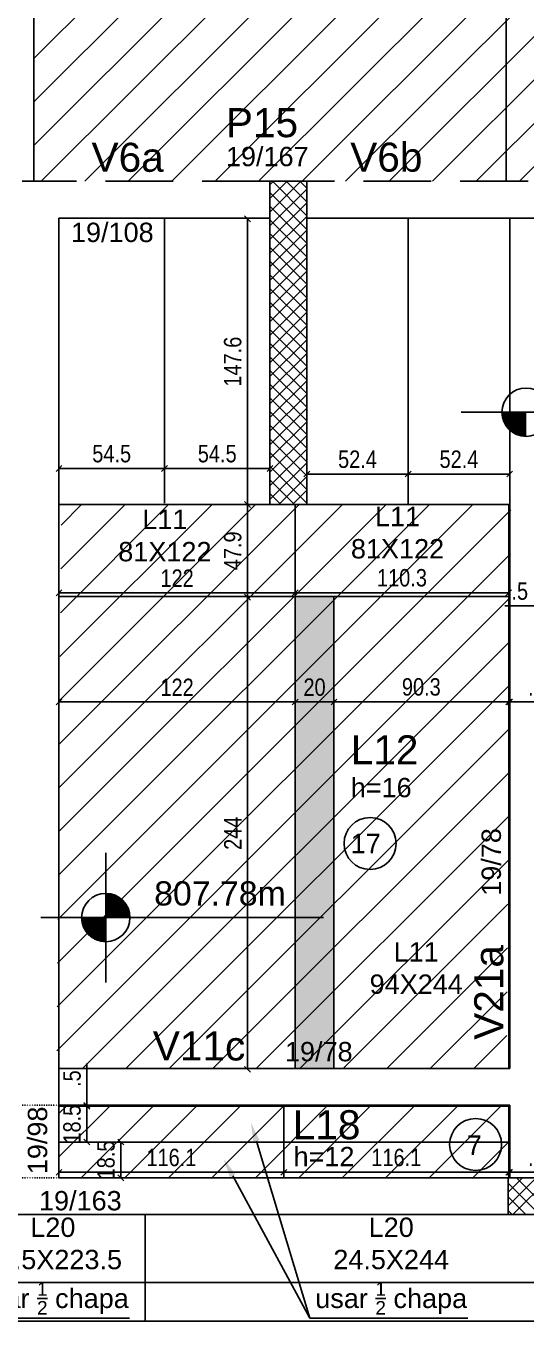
# Model space of a CAD drawing. Extents: x 2487 to 8815, y 325 to 3946.
# Drawn here: x 3493 to 3751, y 1935 to 2604 of the extents above; entities that cross this region are included whole.
import ezdxf
from ezdxf import colors
from ezdxf.entities.mleader import LeaderData, LeaderLine
from ezdxf.math import Vec2, Vec3

# ---------------------------------------------------------------- set-up
doc = ezdxf.new("R2010")
doc.units = 0
doc.linetypes.add('ESTILO_TQS_0001', pattern=[1, 0.7, -0.3])
doc.linetypes.add('ESTILO_TQS_0002', pattern=[0.4, 0.1, -0.3])
for name, color, linetype in [('1', 1, 'Continuous'), ('3', 3, 'Continuous'), ('4', 4, 'Continuous'), ('6', 6, 'Continuous'), ('AUX00', 7, 'Continuous'), ('COTA', 241, 'Continuous'), ('Painéis', 200, 'Continuous'), ('Pilares', 5, 'Continuous')]:
    doc.layers.add(name, color=color, linetype=linetype)
doc.layers.add('Hachura', color=251, linetype='Continuous', lineweight=9)
doc.layers.add('REAPROVEITAMENTO', color=251, linetype='Continuous', lineweight=9)
doc.styles.add('COTA TECNICA-50', font='techl___.ttf', dxfattribs={"height": 9})
doc.styles.get("Standard").update_dxf_attribs({"font": 'arial.ttf'})
doc.dimstyles.new('COTA PAINEL-50', dxfattribs={"dimtxt": 9, "dimasz": 3, "dimexe": 3, "dimexo": 3, "dimgap": 3, "dimtad": 1, "dimdec": 1, "dimzin": 12, "dimdsep": 46, "dimtxsty": 'COTA TECNICA-50', "dimblk1": 'OBLIQUE', "dimblk2": 'OBLIQUE', "dimsah": 1, "dimcen": 0.9, "dimclrd": 4, "dimclre": 4, "dimclrt": 240, "dimadec": 1, "dimazin": 3, "dimtfac": 1, "dimtdec": 1, "dimtmove": 0, "dimatfit": 3, "dimfxl": 1, "dimtolj": 1, "dimtzin": 12, "dimarcsym": 0})

# ---------------------------------------------------------------- blocks, each defined once
blk = doc.blocks.new('_Oblique')
at = {"color": 0, "linetype": 'ByBlock', "lineweight": -2}
blk.add_line((-0.5, -0.5), (0.5, 0.5), dxfattribs=at)
blk = doc.blocks.new('*D4')
at = {"layer": 'COTA', "color": 4, "lineweight": -2, "transparency": 16777216}
for p, q in [((3761.91, 2304.59), (3740.32, 2304.59)), ((3762.41, 2304.59), (3761.91, 2304.59)), ((3762.41, 2304.59), (3765.41, 2304.59))]:
    blk.add_line(p, q, dxfattribs=at)
at = {"layer": 'Defpoints', "color": 0, "transparency": 16777216}
for p in [(3761.91, 2304.59), (3761.91, 2304.59), (3762.41, 2304.59)]:
    blk.add_point(p, dxfattribs=at)
at = {"layer": 'COTA', "color": 4, "lineweight": -2, "transparency": 16777216, "xscale": 3, "yscale": 3, "zscale": 3}
blk.add_blockref('_Oblique', (3761.91, 2304.59), dxfattribs=at)
at = {"layer": 'COTA', "color": 4, "lineweight": -2, "transparency": 16777216, "xscale": 3, "yscale": 3, "zscale": 3, "rotation": 180}
blk.add_blockref('_Oblique', (3762.41, 2304.59), dxfattribs=at)
at = {"layer": 'COTA', "color": 240, "transparency": 16777216, "insert": (3748.11, 2312.19), "char_height": 9, "attachment_point": 5, "style": 'COTA TECNICA-50'}
blk.add_mtext('\\A1;.5', dxfattribs=at)
blk = doc.blocks.new('*D25')
at = {"layer": 'COTA', "color": 4, "lineweight": -2, "transparency": 16777216}
blk.add_line((3607.47, 2065.09), (3607.47, 2309.09), dxfattribs=at)
at = {"layer": 'Defpoints', "color": 0, "transparency": 16777216}
for p in [(3607.47, 2309.09), (3607.47, 2309.09), (3607.47, 2065.09)]:
    blk.add_point(p, dxfattribs=at)
at = {"layer": 'COTA', "color": 4, "lineweight": -2, "transparency": 16777216, "xscale": 3, "yscale": 3, "zscale": 3}
for p, rotation in [((3607.47, 2309.09), 90), ((3607.47, 2065.09), 270)]:
    blk.add_blockref('_Oblique', p, dxfattribs=dict(at, rotation=rotation))
at = {"layer": 'COTA', "color": 240, "transparency": 16777216, "insert": (3599.91, 2187.09), "char_height": 9, "attachment_point": 5, "rotation": 90, "style": 'COTA TECNICA-50'}
blk.add_mtext('\\A1;244', dxfattribs=at)
blk = doc.blocks.new('*D26')
at = {"layer": 'COTA', "color": 4, "lineweight": -2, "transparency": 16777216}
blk.add_line((3607.47, 2309.09), (3607.47, 2357), dxfattribs=at)
at = {"layer": 'Defpoints', "color": 0, "transparency": 16777216}
for p in [(3607.47, 2357), (3607.47, 2357), (3607.47, 2309.09)]:
    blk.add_point(p, dxfattribs=at)
at = {"layer": 'COTA', "color": 4, "lineweight": -2, "transparency": 16777216, "xscale": 3, "yscale": 3, "zscale": 3}
for p, rotation in [((3607.47, 2357), 90), ((3607.47, 2309.09), 270)]:
    blk.add_blockref('_Oblique', p, dxfattribs=dict(at, rotation=rotation))
at = {"layer": 'COTA', "color": 240, "transparency": 16777216, "insert": (3599.88, 2333.04), "char_height": 9, "attachment_point": 5, "rotation": 90, "style": 'COTA TECNICA-50'}
blk.add_mtext('\\A1;47.9', dxfattribs=at)
blk = doc.blocks.new('*D28')
at = {"layer": 'COTA', "color": 4, "lineweight": -2, "transparency": 16777216}
blk.add_line((3607.47, 2357), (3607.47, 2504.59), dxfattribs=at)
at = {"layer": 'Defpoints', "color": 0, "transparency": 16777216}
for p in [(3607.47, 2504.59), (3607.47, 2504.59), (3607.47, 2357)]:
    blk.add_point(p, dxfattribs=at)
at = {"layer": 'COTA', "color": 4, "lineweight": -2, "transparency": 16777216, "xscale": 3, "yscale": 3, "zscale": 3}
for p, rotation in [((3607.47, 2504.59), 90), ((3607.47, 2357), 270)]:
    blk.add_blockref('_Oblique', p, dxfattribs=dict(at, rotation=rotation))
at = {"layer": 'COTA', "color": 240, "transparency": 16777216, "insert": (3599.88, 2430.79), "char_height": 9, "attachment_point": 5, "rotation": 90, "style": 'COTA TECNICA-50'}
blk.add_mtext('\\A1;147.6', dxfattribs=at)
blk = doc.blocks.new('*D29')
at = {"layer": 'COTA', "color": 4, "lineweight": -2, "transparency": 16777216}
blk.add_line((3510.13, 2254.95), (3632.13, 2254.95), dxfattribs=at)
at = {"layer": 'Defpoints', "color": 0, "transparency": 16777216}
for p in [(3510.13, 2254.95), (3632.13, 2254.95), (3632.13, 2254.95)]:
    blk.add_point(p, dxfattribs=at)
at = {"layer": 'COTA', "color": 4, "lineweight": -2, "transparency": 16777216, "xscale": 3, "yscale": 3, "zscale": 3, "rotation": 180}
blk.add_blockref('_Oblique', (3510.13, 2254.95), dxfattribs=at)
at = {"layer": 'COTA', "color": 4, "lineweight": -2, "transparency": 16777216, "xscale": 3, "yscale": 3, "zscale": 3}
blk.add_blockref('_Oblique', (3632.13, 2254.95), dxfattribs=at)
at = {"layer": 'COTA', "color": 240, "transparency": 16777216, "insert": (3571.13, 2262.5), "char_height": 9, "attachment_point": 5, "style": 'COTA TECNICA-50'}
blk.add_mtext('\\A1;122', dxfattribs=at)
blk = doc.blocks.new('*D30')
at = {"layer": 'COTA', "color": 4, "lineweight": -2, "transparency": 16777216}
blk.add_line((3632.13, 2254.95), (3652.13, 2254.95), dxfattribs=at)
at = {"layer": 'Defpoints', "color": 0, "transparency": 16777216}
for p in [(3632.13, 2254.95), (3652.13, 2254.95), (3652.13, 2254.95)]:
    blk.add_point(p, dxfattribs=at)
at = {"layer": 'COTA', "color": 4, "lineweight": -2, "transparency": 16777216, "xscale": 3, "yscale": 3, "zscale": 3, "rotation": 180}
blk.add_blockref('_Oblique', (3632.13, 2254.95), dxfattribs=at)
at = {"layer": 'COTA', "color": 4, "lineweight": -2, "transparency": 16777216, "xscale": 3, "yscale": 3, "zscale": 3}
blk.add_blockref('_Oblique', (3652.13, 2254.95), dxfattribs=at)
at = {"layer": 'COTA', "color": 240, "transparency": 16777216, "insert": (3642.13, 2262.54), "char_height": 9, "attachment_point": 5, "style": 'COTA TECNICA-50'}
blk.add_mtext('\\A1;20', dxfattribs=at)
blk = doc.blocks.new('*D31')
at = {"layer": 'COTA', "color": 4, "lineweight": -2, "transparency": 16777216}
blk.add_line((3652.13, 2254.95), (3742.41, 2254.95), dxfattribs=at)
at = {"layer": 'Defpoints', "color": 0, "transparency": 16777216}
for p in [(3652.13, 2254.95), (3742.41, 2254.95), (3742.41, 2254.95)]:
    blk.add_point(p, dxfattribs=at)
at = {"layer": 'COTA', "color": 4, "lineweight": -2, "transparency": 16777216, "xscale": 3, "yscale": 3, "zscale": 3, "rotation": 180}
blk.add_blockref('_Oblique', (3652.13, 2254.95), dxfattribs=at)
at = {"layer": 'COTA', "color": 4, "lineweight": -2, "transparency": 16777216, "xscale": 3, "yscale": 3, "zscale": 3}
blk.add_blockref('_Oblique', (3742.41, 2254.95), dxfattribs=at)
at = {"layer": 'COTA', "color": 240, "transparency": 16777216, "insert": (3697.27, 2262.67), "char_height": 9, "attachment_point": 5, "style": 'COTA TECNICA-50'}
blk.add_mtext('\\A1;90.3', dxfattribs=at)
blk = doc.blocks.new('*D32')
at = {"layer": 'COTA', "color": 4, "lineweight": -2, "transparency": 16777216}
for p, q in [((3742.41, 2254.95), (3739.41, 2254.95)), ((3742.41, 2254.95), (3742.91, 2254.95)), ((3742.91, 2254.95), (3764.5, 2254.95))]:
    blk.add_line(p, q, dxfattribs=at)
at = {"layer": 'Defpoints', "color": 0, "transparency": 16777216}
for p in [(3742.41, 2254.95), (3742.91, 2254.95), (3742.91, 2254.95)]:
    blk.add_point(p, dxfattribs=at)
at = {"layer": 'COTA', "color": 4, "lineweight": -2, "transparency": 16777216, "xscale": 3, "yscale": 3, "zscale": 3}
blk.add_blockref('_Oblique', (3742.41, 2254.95), dxfattribs=at)
at = {"layer": 'COTA', "color": 4, "lineweight": -2, "transparency": 16777216, "xscale": 3, "yscale": 3, "zscale": 3, "rotation": 180}
blk.add_blockref('_Oblique', (3742.91, 2254.95), dxfattribs=at)
at = {"layer": 'COTA', "color": 240, "transparency": 16777216, "insert": (3756.7, 2262.55), "char_height": 9, "attachment_point": 5, "style": 'COTA TECNICA-50'}
blk.add_mtext('\\A1;.5', dxfattribs=at)
blk = doc.blocks.new('*D211')
at = {"layer": 'COTA', "color": 4, "lineweight": -2, "transparency": 16777216}
blk.add_line((3510.13, 2375.61), (3564.62, 2375.61), dxfattribs=at)
at = {"layer": 'Defpoints', "color": 0, "transparency": 16777216}
for p in [(3510.13, 2375.61), (3564.62, 2375.61), (3564.62, 2375.61)]:
    blk.add_point(p, dxfattribs=at)
at = {"layer": 'COTA', "color": 4, "lineweight": -2, "transparency": 16777216, "xscale": 3, "yscale": 3, "zscale": 3, "rotation": 180}
blk.add_blockref('_Oblique', (3510.13, 2375.61), dxfattribs=at)
at = {"layer": 'COTA', "color": 4, "lineweight": -2, "transparency": 16777216, "xscale": 3, "yscale": 3, "zscale": 3}
blk.add_blockref('_Oblique', (3564.62, 2375.61), dxfattribs=at)
at = {"layer": 'COTA', "color": 240, "transparency": 16777216, "insert": (3537.37, 2383.2), "char_height": 9, "attachment_point": 5, "style": 'COTA TECNICA-50'}
blk.add_mtext('\\A1;54.5', dxfattribs=at)
blk = doc.blocks.new('*D212')
at = {"layer": 'COTA', "color": 4, "lineweight": -2, "transparency": 16777216}
blk.add_line((3564.62, 2375.61), (3619.12, 2375.61), dxfattribs=at)
at = {"layer": 'Defpoints', "color": 0, "transparency": 16777216}
for p in [(3564.62, 2375.61), (3619.12, 2375.61), (3619.12, 2375.61)]:
    blk.add_point(p, dxfattribs=at)
at = {"layer": 'COTA', "color": 4, "lineweight": -2, "transparency": 16777216, "xscale": 3, "yscale": 3, "zscale": 3, "rotation": 180}
blk.add_blockref('_Oblique', (3564.62, 2375.61), dxfattribs=at)
at = {"layer": 'COTA', "color": 4, "lineweight": -2, "transparency": 16777216, "xscale": 3, "yscale": 3, "zscale": 3}
blk.add_blockref('_Oblique', (3619.12, 2375.61), dxfattribs=at)
at = {"layer": 'COTA', "color": 240, "transparency": 16777216, "insert": (3591.87, 2383.2), "char_height": 9, "attachment_point": 5, "style": 'COTA TECNICA-50'}
blk.add_mtext('\\A1;54.5', dxfattribs=at)
blk = doc.blocks.new('*D213')
at = {"layer": 'COTA', "color": 4, "lineweight": -2, "transparency": 16777216}
blk.add_line((3638.12, 2372.73), (3690.51, 2372.73), dxfattribs=at)
at = {"layer": 'Defpoints', "color": 0, "transparency": 16777216}
for p in [(3638.12, 2372.73), (3690.51, 2372.73), (3690.51, 2372.73)]:
    blk.add_point(p, dxfattribs=at)
at = {"layer": 'COTA', "color": 4, "lineweight": -2, "transparency": 16777216, "xscale": 3, "yscale": 3, "zscale": 3, "rotation": 180}
blk.add_blockref('_Oblique', (3638.12, 2372.73), dxfattribs=at)
at = {"layer": 'COTA', "color": 4, "lineweight": -2, "transparency": 16777216, "xscale": 3, "yscale": 3, "zscale": 3}
blk.add_blockref('_Oblique', (3690.51, 2372.73), dxfattribs=at)
at = {"layer": 'COTA', "color": 240, "transparency": 16777216, "insert": (3664.31, 2380.33), "char_height": 9, "attachment_point": 5, "style": 'COTA TECNICA-50'}
blk.add_mtext('\\A1;52.4', dxfattribs=at)
blk = doc.blocks.new('*D214')
at = {"layer": 'COTA', "color": 4, "lineweight": -2, "transparency": 16777216}
blk.add_line((3690.51, 2372.73), (3742.91, 2372.73), dxfattribs=at)
at = {"layer": 'Defpoints', "color": 0, "transparency": 16777216}
for p in [(3690.51, 2372.73), (3742.91, 2372.73), (3742.91, 2372.73)]:
    blk.add_point(p, dxfattribs=at)
at = {"layer": 'COTA', "color": 4, "lineweight": -2, "transparency": 16777216, "xscale": 3, "yscale": 3, "zscale": 3, "rotation": 180}
blk.add_blockref('_Oblique', (3690.51, 2372.73), dxfattribs=at)
at = {"layer": 'COTA', "color": 4, "lineweight": -2, "transparency": 16777216, "xscale": 3, "yscale": 3, "zscale": 3}
blk.add_blockref('_Oblique', (3742.91, 2372.73), dxfattribs=at)
at = {"layer": 'COTA', "color": 240, "transparency": 16777216, "insert": (3716.71, 2380.33), "char_height": 9, "attachment_point": 5, "style": 'COTA TECNICA-50'}
blk.add_mtext('\\A1;52.4', dxfattribs=at)
blk = doc.blocks.new('*D33')
at = {"layer": 'COTA', "color": 4, "lineweight": -2, "transparency": 16777216}
blk.add_line((3510.13, 2311.36), (3632.13, 2311.36), dxfattribs=at)
at = {"layer": 'Defpoints', "color": 0, "transparency": 16777216}
for p in [(3510.13, 2311.36), (3632.13, 2311.36), (3632.13, 2311.36)]:
    blk.add_point(p, dxfattribs=at)
at = {"layer": 'COTA', "color": 4, "lineweight": -2, "transparency": 16777216, "xscale": 3, "yscale": 3, "zscale": 3, "rotation": 180}
blk.add_blockref('_Oblique', (3510.13, 2311.36), dxfattribs=at)
at = {"layer": 'COTA', "color": 4, "lineweight": -2, "transparency": 16777216, "xscale": 3, "yscale": 3, "zscale": 3}
blk.add_blockref('_Oblique', (3632.13, 2311.36), dxfattribs=at)
at = {"layer": 'COTA', "color": 240, "transparency": 16777216, "insert": (3571.13, 2318.91), "char_height": 9, "attachment_point": 5, "style": 'COTA TECNICA-50'}
blk.add_mtext('\\A1;122', dxfattribs=at)
blk = doc.blocks.new('*D34')
at = {"layer": 'COTA', "color": 4, "lineweight": -2, "transparency": 16777216}
blk.add_line((3632.13, 2311.36), (3742.41, 2311.36), dxfattribs=at)
at = {"layer": 'Defpoints', "color": 0, "transparency": 16777216}
for p in [(3632.13, 2311.36), (3742.41, 2311.36), (3742.41, 2311.36)]:
    blk.add_point(p, dxfattribs=at)
at = {"layer": 'COTA', "color": 4, "lineweight": -2, "transparency": 16777216, "xscale": 3, "yscale": 3, "zscale": 3, "rotation": 180}
blk.add_blockref('_Oblique', (3632.13, 2311.36), dxfattribs=at)
at = {"layer": 'COTA', "color": 4, "lineweight": -2, "transparency": 16777216, "xscale": 3, "yscale": 3, "zscale": 3}
blk.add_blockref('_Oblique', (3742.41, 2311.36), dxfattribs=at)
at = {"layer": 'COTA', "color": 240, "transparency": 16777216, "insert": (3687.27, 2319.06), "char_height": 9, "attachment_point": 5, "style": 'COTA TECNICA-50'}
blk.add_mtext('\\A1;110.3', dxfattribs=at)
blk = doc.blocks.new('*D228')
at = {"layer": 'COTA', "color": 4, "lineweight": -2, "transparency": 16777216}
for p, q in [((3524.52, 2027.5), (3524.52, 2046)), ((3526.09, 2046), (3527.52, 2046)), ((3526.09, 2027.5), (3527.52, 2027.5))]:
    blk.add_line(p, q, dxfattribs=at)
at = {"layer": 'Defpoints', "color": 0, "transparency": 16777216}
for p in [(3523.09, 2046), (3524.52, 2046), (3523.09, 2027.5)]:
    blk.add_point(p, dxfattribs=at)
at = {"layer": 'COTA', "color": 4, "lineweight": -2, "transparency": 16777216, "xscale": 3, "yscale": 3, "zscale": 3}
for p, rotation in [((3524.52, 2046), 90), ((3524.52, 2027.5), 270)]:
    blk.add_blockref('_Oblique', p, dxfattribs=dict(at, rotation=rotation))
at = {"layer": 'COTA', "color": 240, "transparency": 16777216, "insert": (3516.9, 2036.75), "char_height": 9, "attachment_point": 5, "rotation": 90, "style": 'COTA TECNICA-50'}
blk.add_mtext('\\A1;18.5', dxfattribs=at)
blk = doc.blocks.new('*D229')
at = {"layer": 'COTA', "color": 4, "lineweight": -2, "transparency": 16777216}
for p, q in [((3524.52, 2046.5), (3524.52, 2068.09)), ((3524.52, 2046), (3524.52, 2046.5)), ((3524.52, 2046), (3524.52, 2043))]:
    blk.add_line(p, q, dxfattribs=at)
at = {"layer": 'Defpoints', "color": 0, "transparency": 16777216}
for p in [(3524.52, 2046.5), (3524.52, 2046.5), (3524.52, 2046)]:
    blk.add_point(p, dxfattribs=at)
at = {"layer": 'COTA', "color": 4, "lineweight": -2, "transparency": 16777216, "xscale": 3, "yscale": 3, "zscale": 3}
for p, rotation in [((3524.52, 2046.5), 270), ((3524.52, 2046), 90)]:
    blk.add_blockref('_Oblique', p, dxfattribs=dict(at, rotation=rotation))
at = {"layer": 'COTA', "color": 240, "transparency": 16777216, "insert": (3516.92, 2060.3), "char_height": 9, "attachment_point": 5, "rotation": 90, "style": 'COTA TECNICA-50'}
blk.add_mtext('\\A1;.5', dxfattribs=at)
blk = doc.blocks.new('*D39')
at = {"layer": 'COTA', "color": 4, "lineweight": -2, "transparency": 16777216}
for p, q in [((3540.19, 2027.5), (3545.06, 2027.5)), ((3542.06, 2009), (3542.06, 2027.5)), ((3540.19, 2009), (3545.06, 2009))]:
    blk.add_line(p, q, dxfattribs=at)
at = {"layer": 'Defpoints', "color": 0, "transparency": 16777216}
for p in [(3537.19, 2027.5), (3542.06, 2027.5), (3537.19, 2009)]:
    blk.add_point(p, dxfattribs=at)
at = {"layer": 'COTA', "color": 4, "lineweight": -2, "transparency": 16777216, "xscale": 3, "yscale": 3, "zscale": 3}
for p, rotation in [((3542.06, 2027.5), 90), ((3542.06, 2009), 270)]:
    blk.add_blockref('_Oblique', p, dxfattribs=dict(at, rotation=rotation))
at = {"layer": 'COTA', "color": 240, "transparency": 16777216, "insert": (3534.44, 2018.25), "char_height": 9, "attachment_point": 5, "rotation": 90, "style": 'COTA TECNICA-50'}
blk.add_mtext('\\A1;18.5', dxfattribs=at)
blk = doc.blocks.new('*D230')
at = {"layer": 'COTA', "color": 4, "lineweight": -2, "transparency": 16777216}
for p, q in [((3510.13, 2012), (3510.13, 2014.91)), ((3626.27, 2012), (3626.27, 2014.91)), ((3510.13, 2011.91), (3626.27, 2011.91))]:
    blk.add_line(p, q, dxfattribs=at)
at = {"layer": 'Defpoints', "color": 0, "transparency": 16777216}
for p in [(3510.13, 2009), (3626.27, 2011.91), (3626.27, 2009)]:
    blk.add_point(p, dxfattribs=at)
at = {"layer": 'COTA', "color": 4, "lineweight": -2, "transparency": 16777216, "xscale": 3, "yscale": 3, "zscale": 3, "rotation": 180}
blk.add_blockref('_Oblique', (3510.13, 2011.91), dxfattribs=at)
at = {"layer": 'COTA', "color": 4, "lineweight": -2, "transparency": 16777216, "xscale": 3, "yscale": 3, "zscale": 3}
blk.add_blockref('_Oblique', (3626.27, 2011.91), dxfattribs=at)
at = {"layer": 'COTA', "color": 240, "transparency": 16777216, "insert": (3568.2, 2019.5), "char_height": 9, "attachment_point": 5, "style": 'COTA TECNICA-50'}
blk.add_mtext('\\A1;116.1', dxfattribs=at)
blk = doc.blocks.new('*D40')
at = {"layer": 'COTA', "color": 4, "lineweight": -2, "transparency": 16777216}
for p, q in [((3626.27, 2012), (3626.27, 2014.91)), ((3742.41, 2012), (3742.41, 2014.91)), ((3626.27, 2011.91), (3742.41, 2011.91))]:
    blk.add_line(p, q, dxfattribs=at)
at = {"layer": 'Defpoints', "color": 0, "transparency": 16777216}
for p in [(3626.27, 2009), (3742.41, 2011.91), (3742.41, 2009)]:
    blk.add_point(p, dxfattribs=at)
at = {"layer": 'COTA', "color": 4, "lineweight": -2, "transparency": 16777216, "xscale": 3, "yscale": 3, "zscale": 3, "rotation": 180}
blk.add_blockref('_Oblique', (3626.27, 2011.91), dxfattribs=at)
at = {"layer": 'COTA', "color": 4, "lineweight": -2, "transparency": 16777216, "xscale": 3, "yscale": 3, "zscale": 3}
blk.add_blockref('_Oblique', (3742.41, 2011.91), dxfattribs=at)
at = {"layer": 'COTA', "color": 240, "transparency": 16777216, "insert": (3684.34, 2019.5), "char_height": 9, "attachment_point": 5, "style": 'COTA TECNICA-50'}
blk.add_mtext('\\A1;116.1', dxfattribs=at)
blk = doc.blocks.new('*D231')
at = {"layer": 'COTA', "color": 4, "lineweight": -2, "transparency": 16777216}
for p, q in [((3742.41, 2012), (3742.41, 2014.91)), ((3742.91, 2012), (3742.91, 2014.91)), ((3742.41, 2011.91), (3739.41, 2011.91)), ((3742.41, 2011.91), (3742.91, 2011.91)), ((3742.91, 2011.91), (3764.5, 2011.91))]:
    blk.add_line(p, q, dxfattribs=at)
at = {"layer": 'Defpoints', "color": 0, "transparency": 16777216}
for p in [(3742.41, 2009), (3742.91, 2011.91), (3742.91, 2009)]:
    blk.add_point(p, dxfattribs=at)
at = {"layer": 'COTA', "color": 4, "lineweight": -2, "transparency": 16777216, "xscale": 3, "yscale": 3, "zscale": 3}
blk.add_blockref('_Oblique', (3742.41, 2011.91), dxfattribs=at)
at = {"layer": 'COTA', "color": 4, "lineweight": -2, "transparency": 16777216, "xscale": 3, "yscale": 3, "zscale": 3, "rotation": 180}
blk.add_blockref('_Oblique', (3742.91, 2011.91), dxfattribs=at)
at = {"layer": 'COTA', "color": 240, "transparency": 16777216, "insert": (3756.7, 2019.51), "char_height": 9, "attachment_point": 5, "style": 'COTA TECNICA-50'}
blk.add_mtext('\\A1;.5', dxfattribs=at)

msp = doc.modelspace()

# ---------------------------------------------------------------- hatches: boundary and pattern name
at = {"layer": 'Hachura', "linetype": 'ByBlock'}
h = msp.add_hatch(color=256, dxfattribs=at)
h.dxf.hatch_style = 1
h.paths.add_polyline_path([(3632.13, 2065.5), (3652.13, 2065.5), (3652.13, 2309.5), (3632.13, 2309.5)])
at = {"layer": 'REAPROVEITAMENTO', "linetype": 'ByBlock'}
h = msp.add_hatch(dxfattribs=at)
h.set_pattern_fill('ANSI31', color=256, scale=5, style=2)
h.set_pattern_definition([(45, (-1879.509, -27.744), (-11.22532, 11.22532), [])])
h.paths.add_polyline_path([(4229.12, 2839.58), (3497.12, 2839.5), (3497.12, 2523.98), (4229.12, 2524.05)])
h = msp.add_hatch(dxfattribs=at)
h.set_pattern_fill('ANSI31', color=256, scale=5, style=2)
h.set_pattern_definition([(45, (-2131.791, -557.72), (-11.22532, 11.22532), [])])
h.paths.add_polyline_path([(3743.58, 2357), (3511.3, 2356.95), (3508.95, 2065.45), (3741.23, 2065.5)])
h = msp.add_hatch(dxfattribs=at)
h.set_pattern_fill('ANSI31', color=256, scale=5, style=2)
h.set_pattern_definition([(45, (-1176.424, -825.718), (-11.22532, 11.22532), [])])
h.paths.add_polyline_path([(3742.41, 2046.25), (3510.13, 2046.5), (3510.13, 2009), (3742.41, 2008.75)])

# ---------------------------------------------------------------- linework, layer by layer
at = {"layer": '1', "color": 8, "linetype": 'Continuous'}
for p, q in [((3619.12, 2508.01), (3635.11, 2524)), ((3619.12, 2515.08), (3628.04, 2524)), ((3619.12, 2522.15), (3620.97, 2524)), ((3619.12, 2524), (3619.12, 2524)), ((3619.12, 2524), (3619.12, 2524)), ((3620.35, 2524), (3638.12, 2506.23)), ((3627.42, 2524), (3638.12, 2513.3)), ((3634.49, 2524), (3638.12, 2520.37)), ((3638.12, 2524), (3638.12, 2524)), ((3638.12, 2524), (3638.12, 2524)), ((3619.12, 2500.94), (3638.12, 2519.94)), ((3619.12, 2518.16), (3638.12, 2499.16)), ((3619.12, 2493.87), (3638.12, 2512.87)), ((3619.12, 2511.09), (3638.12, 2492.09)), ((3619.12, 2486.79), (3638.12, 2505.79)), ((3619.12, 2504.02), (3638.12, 2485.02)), ((3619.12, 2479.72), (3638.12, 2498.72)), ((3619.12, 2496.95), (3638.12, 2477.95)), ((3619.12, 2472.65), (3638.12, 2491.65)), ((3619.12, 2489.88), (3638.12, 2470.88)), ((3619.12, 2465.58), (3638.12, 2484.58)), ((3619.12, 2482.81), (3638.12, 2463.81)), ((3619.12, 2458.51), (3638.12, 2477.51)), ((3619.12, 2475.73), (3638.12, 2456.73)), ((3619.12, 2451.44), (3638.12, 2470.44)), ((3619.12, 2468.66), (3638.12, 2449.66)), ((3619.12, 2444.37), (3638.12, 2463.37)), ((3619.12, 2461.59), (3638.12, 2442.59)), ((3619.12, 2437.3), (3638.12, 2456.3)), ((3619.12, 2454.52), (3638.12, 2435.52)), ((3619.12, 2430.23), (3638.12, 2449.23)), ((3619.12, 2447.45), (3638.12, 2428.45)), ((3619.12, 2423.15), (3638.12, 2442.15)), ((3619.12, 2440.38), (3638.12, 2421.38)), ((3628.62, 2440.5), (3628.62, 2440.5)), ((3619.12, 2416.08), (3638.12, 2435.08)), ((3619.12, 2433.31), (3638.12, 2414.31)), ((3619.12, 2409.01), (3638.12, 2428.01)), ((3619.12, 2426.24), (3638.12, 2407.24)), ((3619.12, 2401.94), (3638.12, 2420.94)), ((3619.12, 2419.17), (3638.12, 2400.17)), ((3619.12, 2394.87), (3638.12, 2413.87)), ((3619.12, 2412.1), (3638.12, 2393.1)), ((3619.12, 2387.8), (3638.12, 2406.8)), ((3619.12, 2405.02), (3638.12, 2386.02)), ((3619.12, 2380.73), (3638.12, 2399.73)), ((3619.12, 2397.95), (3638.12, 2378.95)), ((3619.12, 2373.66), (3638.12, 2392.66)), ((3619.12, 2390.88), (3638.12, 2371.88)), ((3619.12, 2366.59), (3638.12, 2385.59)), ((3619.12, 2383.81), (3638.12, 2364.81)), ((3619.12, 2359.51), (3638.12, 2378.51)), ((3619.12, 2376.74), (3638.12, 2357.74)), ((3619.12, 2369.67), (3631.78, 2357)), ((3623.67, 2357), (3638.12, 2371.44)), ((3630.74, 2357), (3638.12, 2364.37)), ((3619.12, 2362.6), (3624.71, 2357)), ((3637.82, 2357), (3638.12, 2357.3)), ((3742.12, 1994.61), (3756.51, 2009)), ((3742.12, 2001.68), (3749.44, 2009)), ((3742.12, 2008.75), (3742.37, 2009)), ((3744.58, 1990), (3763.58, 2009)), ((3746.44, 2009), (3765.44, 1990)), ((3742.12, 2006.25), (3758.37, 1990)), ((3742.12, 1999.18), (3751.29, 1990)), ((3742.12, 1992.11), (3744.22, 1990)), ((3742.12, 1990), (3742.12, 1990)), ((3742.12, 1990), (3742.12, 1990))]:
    msp.add_line(p, q, dxfattribs=at)
at = {"layer": '1', "linetype": 'Continuous'}
for p, q in [((3742.91, 2505), (3742.91, 2505)), ((3742.91, 2505), (3742.91, 2505)), ((3751.37, 2404.67), (3717.82, 2404.67)), ((3738.87, 2404.67), (3763.87, 2404.67)), ((3751.37, 2403.88), (3738.87, 2403.88)), ((3751.37, 2403.09), (3738.98, 2403.09)), ((3751.37, 2402.29), (3739.1, 2402.29)), ((3751.37, 2401.5), (3739.28, 2401.5)), ((3751.37, 2400.71), (3739.52, 2400.71)), ((3751.37, 2399.91), (3739.81, 2399.91)), ((3751.37, 2399.12), (3740.17, 2399.12)), ((3751.37, 2398.33), (3740.6, 2398.33)), ((3751.37, 2397.54), (3741.11, 2397.54)), ((3751.37, 2396.74), (3741.71, 2396.74)), ((3751.37, 2395.95), (3742.42, 2395.95)), ((3751.37, 2395.16), (3743.27, 2395.16)), ((3751.37, 2394.36), (3744.3, 2394.36)), ((3751.37, 2393.57), (3745.63, 2393.57)), ((3751.37, 2392.78), (3747.53, 2392.78)), ((3534.32, 2143.51), (3534.32, 2177.06)), ((3534.32, 2156.01), (3534.32, 2131.01)), ((3534.32, 2155.4), (3538.17, 2155.4)), ((3534.32, 2154.61), (3540.07, 2154.61)), ((3534.32, 2153.81), (3541.39, 2153.81)), ((3534.32, 2153.02), (3542.43, 2153.02)), ((3534.32, 2152.23), (3543.28, 2152.23)), ((3534.32, 2151.43), (3543.98, 2151.43)), ((3534.32, 2150.64), (3544.58, 2150.64)), ((3534.32, 2149.85), (3545.09, 2149.85)), ((3534.32, 2149.06), (3545.52, 2149.06)), ((3534.32, 2143.51), (3500.76, 2143.51)), ((3521.82, 2143.51), (3546.82, 2143.51)), ((3534.32, 2142.71), (3521.82, 2142.71)), ((3534.32, 2141.92), (3521.92, 2141.92)), ((3534.32, 2148.26), (3545.88, 2148.26)), ((3534.32, 2147.47), (3546.18, 2147.47)), ((3534.32, 2146.68), (3546.41, 2146.68)), ((3534.32, 2145.88), (3546.59, 2145.88)), ((3534.32, 2145.09), (3546.72, 2145.09)), ((3534.32, 2144.3), (3546.82, 2144.3)), ((3534.32, 2143.51), (3646.82, 2143.51)), ((3534.32, 2143.51), (3534.32, 2109.95)), ((3534.32, 2141.13), (3522.05, 2141.13)), ((3534.32, 2140.33), (3522.23, 2140.33)), ((3534.32, 2139.54), (3522.47, 2139.54)), ((3534.32, 2138.75), (3522.76, 2138.75)), ((3534.32, 2137.96), (3523.12, 2137.96)), ((3534.32, 2137.16), (3523.55, 2137.16)), ((3534.32, 2136.37), (3524.06, 2136.37)), ((3534.32, 2135.58), (3524.66, 2135.58)), ((3534.32, 2134.78), (3525.37, 2134.78)), ((3534.32, 2133.99), (3526.21, 2133.99)), ((3534.32, 2133.2), (3527.25, 2133.2)), ((3534.32, 2132.41), (3528.57, 2132.41)), ((3534.32, 2131.61), (3530.47, 2131.61)), ((3510.13, 2009), (3510.13, 2009)), ((3510.13, 2009), (3510.13, 2009)), ((3510.13, 2009), (3510.13, 2009)), ((3510.13, 2009), (3510.13, 2009)), ((3510.13, 1990), (3510.13, 1990))]:
    msp.add_line(p, q, dxfattribs=at)
at = {"layer": '1', "linetype": 'ESTILO_TQS_0002'}
for p, q in [((3491.13, 2046.5), (3510.13, 2046.5)), ((3491.13, 2009), (3510.13, 2009))]:
    msp.add_line(p, q, dxfattribs=at)
at = {"layer": '1', "color": 3, "linetype": 'Continuous'}
msp.add_line((3047.12, 1955), (5242.63, 1955), dxfattribs=at)
for points in [[(3510.13, 2505), (3619.12, 2505)], [(3510.13, 2065.5), (3510.13, 2505)], [(3638.12, 2505), (3742.91, 2505)], [(3742.91, 2505), (3742.91, 2065.5)], [(3761.91, 2505), (3742.91, 2505)], [(3742.91, 2065.5), (3510.13, 2065.5)], [(3510.13, 2046.5), (3510.13, 2065.5)], [(3510.13, 2046.5), (3742.91, 2046.5)], [(3510.13, 2009), (3510.13, 2046.5)], [(3742.91, 2046.5), (3742.91, 2009)], [(3742.12, 2009), (3510.13, 2009)], [(3372.12, 1990), (3500.63, 1990)], [(3500.63, 1990), (3742.12, 1990)]]:
    msp.add_lwpolyline(points, dxfattribs=at)
at = {"layer": '1', "linetype": 'Continuous'}
for centre in [(3751.37, 2404.67), (3534.32, 2143.51)]:
    msp.add_circle(centre, 12.5, dxfattribs=at)
at = {"layer": '3', "color": 5, "linetype": 'ESTILO_TQS_0001', "ltscale": 50}
for points in [[(3619.12, 2524), (3491.13, 2524)], [(3752.41, 2524), (3638.12, 2524)]]:
    msp.add_lwpolyline(points, dxfattribs=at)
at = {"layer": '3', "color": 1, "linetype": 'Continuous'}
for centre in [(3670.82, 2181.8), (3725.32, 2026.26)]:
    msp.add_circle(centre, 13.42, dxfattribs=at)
at = {"layer": 'Painéis'}
for p, q in [((3497.12, 2839.48), (3497.12, 2524)), ((3741.12, 2839.48), (3741.12, 2524)), ((3564.62, 2357.63), (3564.62, 2505)), ((3690.51, 2357), (3690.51, 2505)), ((3619.12, 2357), (3510.13, 2357)), ((3632.13, 2065.5), (3632.13, 2357)), ((3638.12, 2357), (3742.91, 2357)), ((3742.41, 2357), (3742.41, 2065.5)), ((3742.41, 2309.5), (3510.13, 2309.5)), ((3652.13, 2065.5), (3652.13, 2309.5)), ((3554.63, 1935), (3554.63, 1990)), ((3027.12, 1935), (5262.63, 1935))]:
    msp.add_line(p, q, dxfattribs=at)
for points in [[(3510.13, 2046), (3742.41, 2046)], [(3626.27, 2046), (3626.27, 2009)], [(3742.41, 2046), (3742.41, 2009)], [(3510.13, 2027.5), (3742.41, 2027.5)]]:
    msp.add_lwpolyline(points, dxfattribs=at)
at = {"layer": 'Pilares', "linetype": 'Continuous'}
for points in [[(3619.12, 2357), (3638.12, 2357), (3638.12, 2524), (3619.12, 2524), (3619.12, 2357)], [(3742.12, 1990), (3802.12, 1990), (3802.12, 2009), (3742.12, 2009), (3742.12, 1990)]]:
    msp.add_lwpolyline(points, dxfattribs=at)

# ---------------------------------------------------------------- texts
at = {"layer": '1', "linetype": 'Continuous'}
msp.add_text('807.78m', height=12.5, dxfattribs=at).set_placement((3559.32, 2149.76))
at = {"layer": '3', "color": 2, "linetype": 'Continuous'}
for s, p in [('19/167', (3596.35, 2531.79)), ('19/108', (3516.33, 2492.61)), ('h=16', (3660.82, 2205.7)), ('17', (3660.82, 2176.8)), ('19/78', (3626.83, 2069.25)), ('7', (3720.75, 2020.91)), ('h=12', (3631.3, 2015.02)), ('19/163', (3499.82, 1992.22))]:
    msp.add_text(s, height=10, dxfattribs=at).set_placement(p)
for s, p in [('19/78', (3738.39, 2154.78)), ('19/98', (3504.05, 2010.92))]:
    msp.add_text(s, height=10, rotation=90, dxfattribs=at).set_placement(p)
at = {"layer": '4', "linetype": 'Continuous'}
for s, p in [('V6a', (3526.97, 2528.91)), ('V6b', (3660.56, 2528.99)), ('L12', (3660.82, 2222.7)), ('V11c', (3558.61, 2069.68)), ('L18', (3630.88, 2028.98))]:
    msp.add_text(s, height=15, dxfattribs=at).set_placement(p)
msp.add_text('V21a', height=15, rotation=90, dxfattribs=at).set_placement((3739.61, 2080.37))
at = {"layer": '6', "color": 4, "linetype": 'Continuous'}
msp.add_text('P15', height=15, dxfattribs=at).set_placement((3596.35, 2546.79))
at = {"layer": 'AUX00', "char_height": 10, "attachment_point": 1}
for s, width, insert in [('\\pxqc;L11^J81X122', 70.6838, (3529.5, 2354.3)), ('\\pxqc;L11^J81X122', 70.6838, (3649.65, 2355.78)), ('\\pxqc;L11^J94X244', 70.6838, (3659.3, 2130.78)), ('\\A1;\\pxqc;L20^J24.5X223.5^Jusar {\\H0.7x;\\S1/2;} chapa', 85.8594, (3464.06, 1988.49)), ('\\A1;\\pxqc;L20^J24.5X244^Jusar {\\H0.7x;\\S1/2;} chapa', 85.8594, (3638.79, 1988.49))]:
    msp.add_mtext_dynamic_manual_height_columns(s, width=width, gutter_width=12.5, heights=[0], dxfattribs=dict(at, insert=insert))

# ---------------------------------------------------------------- dimensions: what is measured, and where the dimension line sits
at = {"layer": 'COTA'}
for base, p1, p2, picture, middle in [((3607.47, 2504.59), (3607.47, 2357), (3607.47, 2504.59), '*D28', (3599.88, 2430.79)), ((3607.47, 2357), (3607.47, 2309.09), (3607.47, 2357), '*D26', (3599.88, 2333.04)), ((3607.47, 2309.09), (3607.47, 2065.09), (3607.47, 2309.09), '*D25', (3599.91, 2187.09)), ((3524.52, 2046.5), (3524.52, 2046), (3524.52, 2046.5), '*D229', (3516.92, 2060.3))]:
    dim = msp.add_linear_dim(base=base, p1=p1, p2=p2, angle=90, dimstyle='COTA PAINEL-50', dxfattribs=at)
    dim.commit()
    dim.dimension.update_dxf_attribs({"geometry": picture, "text_midpoint": middle})
for base, p1, p2, picture, middle in [((3564.62, 2375.61), (3510.13, 2375.61), (3564.62, 2375.61), '*D211', (3537.37, 2383.2)), ((3619.12, 2375.61), (3564.62, 2375.61), (3619.12, 2375.61), '*D212', (3591.87, 2383.2)), ((3690.51, 2372.73), (3638.12, 2372.73), (3690.51, 2372.73), '*D213', (3664.31, 2380.33)), ((3742.91, 2372.73), (3690.51, 2372.73), (3742.91, 2372.73), '*D214', (3716.71, 2380.33)), ((3632.13, 2311.36), (3510.13, 2311.36), (3632.13, 2311.36), '*D33', (3571.13, 2318.91)), ((3742.41, 2311.36), (3632.13, 2311.36), (3742.41, 2311.36), '*D34', (3687.27, 2319.06)), ((3761.91, 2304.59), (3762.41, 2304.59), (3761.91, 2304.59), '*D4', (3748.11, 2312.19)), ((3632.13, 2254.95), (3510.13, 2254.95), (3632.13, 2254.95), '*D29', (3571.13, 2262.5)), ((3652.13, 2254.95), (3632.13, 2254.95), (3652.13, 2254.95), '*D30', (3642.13, 2262.54)), ((3742.41, 2254.95), (3652.13, 2254.95), (3742.41, 2254.95), '*D31', (3697.27, 2262.67)), ((3742.91, 2254.95), (3742.41, 2254.95), (3742.91, 2254.95), '*D32', (3756.7, 2262.55)), ((3626.27, 2011.91), (3510.13, 2009), (3626.27, 2009), '*D230', (3568.2, 2019.5)), ((3742.41, 2011.91), (3626.27, 2009), (3742.41, 2009), '*D40', (3684.34, 2019.5)), ((3742.91, 2011.91), (3742.41, 2009), (3742.91, 2009), '*D231', (3756.7, 2019.51))]:
    dim = msp.add_linear_dim(base=base, p1=p1, p2=p2, dimstyle='COTA PAINEL-50', dxfattribs=at)
    dim.commit()
    dim.dimension.update_dxf_attribs({"geometry": picture, "text_midpoint": middle})
for base, p1, p2, picture, middle in [((3524.52, 2046), (3523.09, 2027.5), (3523.09, 2046), '*D228', (3524.52, 2036.75)), ((3542.06, 2027.5), (3537.19, 2009), (3537.19, 2027.5), '*D39', (3542.06, 2018.25))]:
    dim = msp.add_linear_dim(base=base, p1=p1, p2=p2, angle=90, dimstyle='COTA PAINEL-50', dxfattribs=at)
    dim.commit()
    dim.dimension.update_dxf_attribs({"geometry": picture, "text_midpoint": middle, "dimtype": 160})

# ---------------------------------------------------------------- leaders
at = {"layer": 'AUX00'}
ml = msp.add_multileader_mtext('Standard', dxfattribs=at)
ml.set_content(' ', color=256)
ml.set_leader_properties()
ml.build(insert=Vec2(0, 0))
ml.multileader.update_dxf_attribs({"arrow_head_size": 10})
ctx = ml.context
ctx.base_point, ctx.arrow_head_size, ctx.plane_origin = Vec3(3546.51, 1936.52), 10, Vec3(3434.53, 2033.26)
notes = []
notes.append((ctx, [(0, (1, 1, 0), (3464.88, 1936.52), (1, 0), 81.63, [(0, [(3434.53, 2037.59)], 0, [])])]))
ctx.mtext.insert, ctx.mtext.flow_direction = Vec3(3548.51, 1938.52), 5
ml = msp.add_multileader_mtext('Standard', dxfattribs=at)
ml.set_content(' ', color=256)
ml.set_leader_properties()
ml.build(insert=Vec2(0, 0))
ml.multileader.update_dxf_attribs({"arrow_head_size": 10})
ctx = ml.context
ctx.base_point, ctx.arrow_head_size, ctx.plane_origin = Vec3(3721.25, 1936.52), 10, Vec3(3609.27, 2033.26)
notes.append((ctx, [(0, (1, 1, 0), (3639.62, 1936.52), (1, 0), 81.63, [(0, [(3609.27, 2037.59)], 0, [])])]))
ctx.mtext.insert, ctx.mtext.flow_direction = Vec3(3723.25, 1938.52), 5
ml = msp.add_multileader_mtext('Standard', dxfattribs=at)
ml.set_content(' ', color=256)
ml.set_leader_properties()
ml.build(insert=Vec2(0, 0))
ml.multileader.update_dxf_attribs({"arrow_head_size": 10})
ctx = ml.context
ctx.base_point, ctx.arrow_head_size, ctx.plane_origin = Vec3(3546.51, 1936.52), 10, Vec3(3422.23, 2018.85)
notes.append((ctx, [(0, (1, 1, 0), (3464.88, 1936.52), (1, 0), 81.63, [(0, [(3420.39, 2018.85)], 0, [])])]))
ctx.mtext.insert, ctx.mtext.flow_direction = Vec3(3548.51, 1938.52), 5
ml = msp.add_multileader_mtext('Standard', dxfattribs=at)
ml.set_content(' ', color=256)
ml.set_leader_properties()
ml.build(insert=Vec2(0, 0))
ml.multileader.update_dxf_attribs({"arrow_head_size": 10})
ctx = ml.context
ctx.base_point, ctx.arrow_head_size, ctx.plane_origin = Vec3(3721.25, 1936.52), 10, Vec3(3596.97, 2018.85)
notes.append((ctx, [(0, (1, 1, 0), (3639.62, 1936.52), (1, 0), 81.63, [(0, [(3595.12, 2018.85)], 0, [])])]))
ctx.mtext.insert, ctx.mtext.flow_direction = Vec3(3723.25, 1938.52), 5
for ctx, leaders in notes:
    for number, flags, end, landing, length, lines in leaders:
        leader = LeaderData()
        leader.index, (leader.has_last_leader_line, leader.has_dogleg_vector, leader.attachment_direction) = number, flags
        leader.last_leader_point, leader.dogleg_vector, leader.dogleg_length = Vec3(end), Vec3(landing), length
        for number, points, colour, breaks in lines:
            line = LeaderLine()
            line.index, line.vertices, line.color, line.breaks = number, Vec3.list(points), colors.encode_raw_color(colour), breaks
            leader.lines.append(line)
        ctx.leaders.append(leader)

doc.saveas('drawing.dxf')
